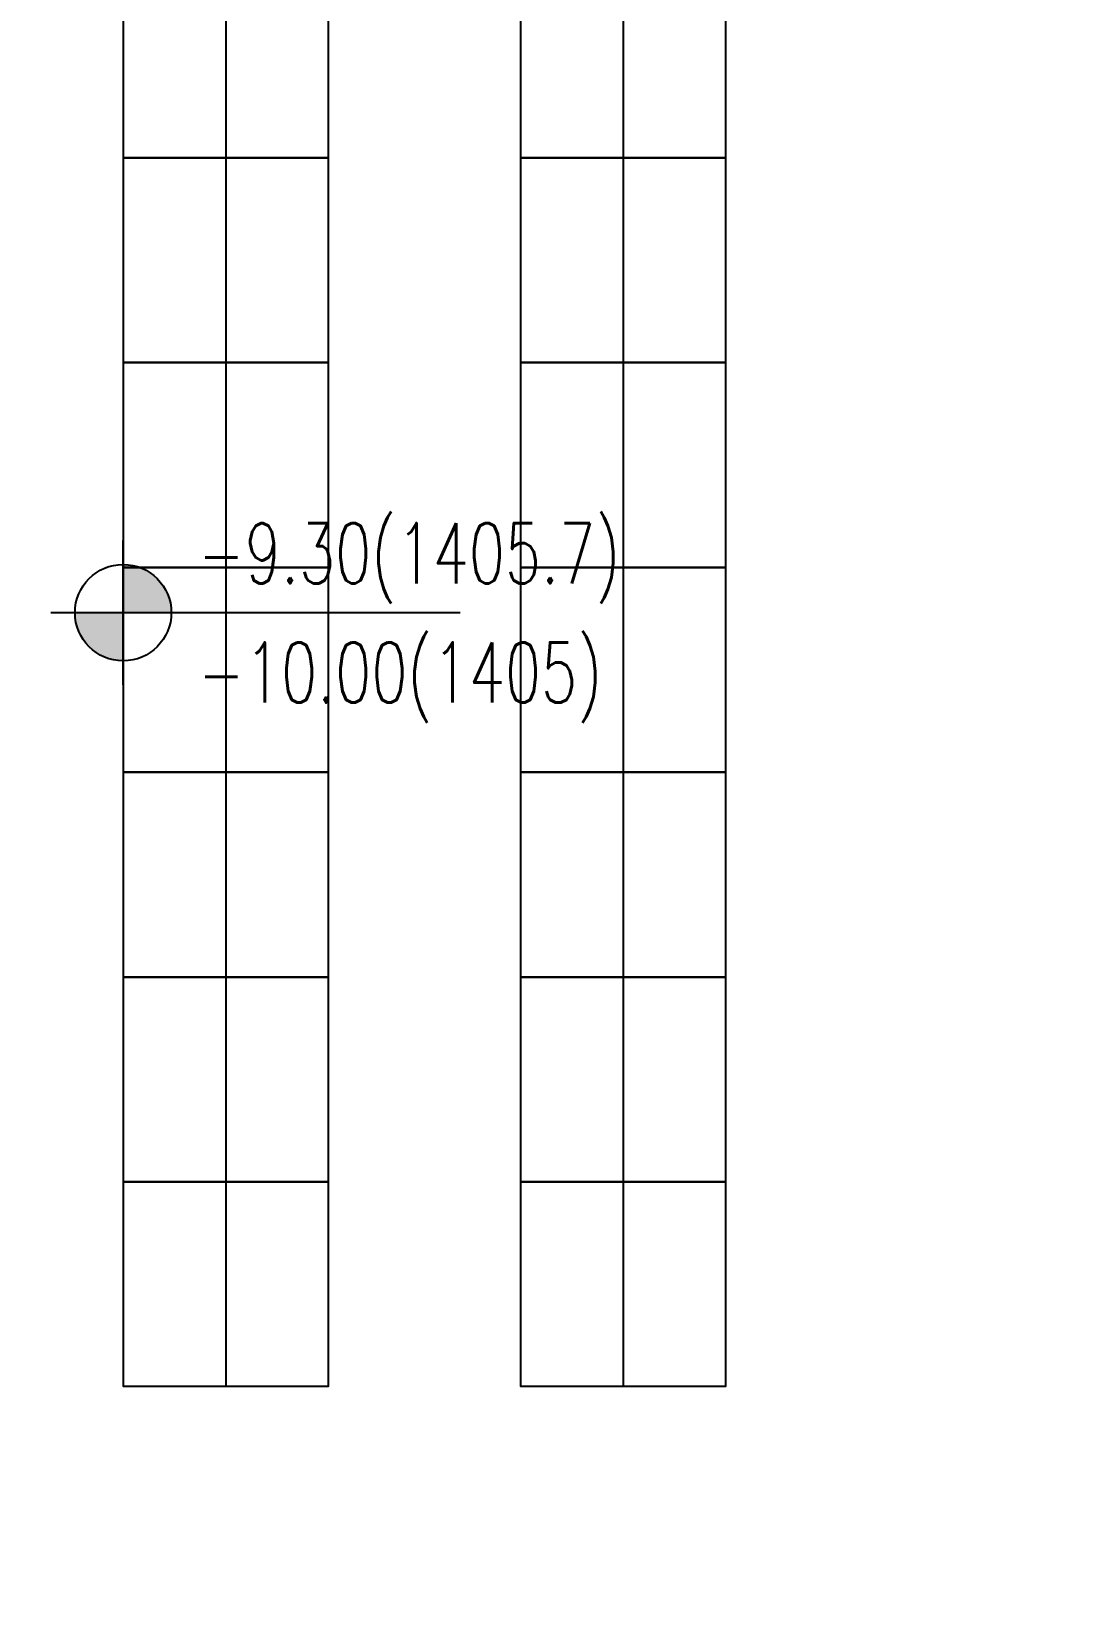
# Model space of a CAD drawing. Extents: x -5598 to 26293, y -3808 to 13850.
# Drawn here: x 577 to 1005, y 2610 to 3267 of the extents above; entities that cross this region are included whole.
import ezdxf

# ---------------------------------------------------------------- set-up
doc = ezdxf.new("R2010")
doc.units = 0
doc.header["$LTSCALE"] = 100
doc.header["$MEASUREMENT"] = 0
for name, color, linetype in [('ELEKTRIK', 7, 'Continuous'), ('KOT', 7, 'Continuous'), ('OLCU DIS', 7, 'Continuous')]:
    doc.layers.add(name, color=color, linetype=linetype)
doc.styles.add('olcu', font='romans.shx', dxfattribs={"width": 0.5})
doc.dimstyles.new('1-200', dxfattribs={"dimtxt": 40, "dimasz": 2, "dimexe": 0, "dimexo": 0, "dimgap": 10, "dimtad": 1, "dimdec": 4, "dimrnd": 0.1, "dimzin": 9, "dimdsep": 46, "dimtxsty": 'olcu', "dimblk1": 'SOL', "dimblk2": 'SAG', "dimsah": 1, "dimcen": 0, "dimse1": 1, "dimse2": 1, "dimclre": 13, "dimadec": 0, "dimazin": 0, "dimtfac": 1, "dimtdec": 4, "dimtix": 1, "dimtmove": 2, "dimatfit": 2, "dimldrblk": 'SOL', "dimfxl": 0, "dimtolj": 1, "dimarcsym": 0})

# ---------------------------------------------------------------- blocks, each defined once
blk = doc.blocks.new('KOT-PL(TEMIZ&KABA)')
at = {"layer": 'KOT', "linetype": 'Continuous', "lineweight": -3}
h = blk.add_hatch(color=7, dxfattribs=at)
h.paths.add_polyline_path([(0, 0), (0.2, 0, 0.414214), (0, 0.2)])
h.paths.add_polyline_path([(0, 0), (-0.2, 0, 0.414214), (0, -0.2)])
at = {"layer": 'KOT', "color": 7, "lineweight": -3}
for p, q in [((0, -0.3), (0, 0.3)), ((-0.3, 0), (1.4, 0))]:
    blk.add_line(p, q, dxfattribs=at)
at = {"layer": 'KOT', "color": 7, "linetype": 'Continuous', "lineweight": -3}
blk.add_circle((0, 0), 0.2, dxfattribs=at)
at = {"layer": 'KOT', "color": 7, "linetype": 'Continuous', "lineweight": -3, "style": 'olcu', "width": 0.7}
for tag, p in [('KOTTEMIZ', (0.3105, 0.1216)), ('KOTKABA', (0.3105, -0.3734))]:
    blk.add_attdef(tag, p, '', height=0.25, dxfattribs=at)
blk = doc.blocks.new('300kVA Akü Grubu')
at = {"color": 0}
for p, q in [((85, -42.5), (170, -42.5)), ((170, -42.5), (255, -42.5)), ((255, -42.5), (340, -42.5)), ((340, -42.5), (425, -42.5)), ((425, -42.5), (510, -42.5)), ((510, -42.5), (595, -42.5)), ((595, -42.5), (680, -42.5))]:
    blk.add_line(p, q, dxfattribs=at)
for points in [[(85, 0), (170, 0), (170, -85), (85, -85), (85, 0)], [(170, 0), (255, 0), (255, -85), (170, -85), (170, 0)], [(255, 0), (340, 0), (340, -85), (255, -85), (255, 0)], [(340, 0), (425, 0), (425, -85), (340, -85), (340, 0)], [(425, 0), (510, 0), (510, -85), (425, -85), (425, 0)], [(510, 0), (595, 0), (595, -85), (510, -85), (510, 0)], [(595, 0), (680, 0), (680, -85), (595, -85), (595, 0)]]:
    blk.add_lwpolyline(points, dxfattribs=at)
blk = doc.blocks.new('SOL')
at = {"color": 0}
for p, q in [((0, 30), (0, -6.96)), ((7.58, 0), (-6.97, 0))]:
    blk.add_line(p, q, dxfattribs=at)
blk.add_circle((0, 0), 3, dxfattribs=at)
blk = doc.blocks.new('SAG')
at = {"color": 0}
for p, q in [((0, -30), (0, 6.96)), ((7.58, 0), (-6.97, 0))]:
    blk.add_line(p, q, dxfattribs=at)
blk.add_circle((0, 0), 3, dxfattribs=at)
blk = doc.blocks.new('*D332')
at = {"layer": 'OLCU DIS', "color": 0, "lineweight": -2, "transparency": 16777216}
blk.add_line((21268, -935), (-2968, -935), dxfattribs=at)
at = {"layer": 'OLCU DIS', "color": 0, "lineweight": -2, "transparency": 16777216, "xscale": 2, "yscale": 2, "zscale": 2, "rotation": 180}
blk.add_blockref('SAG', (-2970, -935), dxfattribs=at)
at = {"layer": 'OLCU DIS', "color": 0, "lineweight": -2, "transparency": 16777216, "xscale": 2, "yscale": 2, "zscale": 2}
blk.add_blockref('SOL', (21270, -935), dxfattribs=at)
at = {"layer": 'OLCU DIS', "color": 0, "transparency": 16777216, "insert": (9295.64, -905), "char_height": 40, "attachment_point": 5, "style": 'olcu'}
blk.add_mtext('\\A1;24240', dxfattribs=at)

msp = doc.modelspace()

# ---------------------------------------------------------------- block references
at = {"layer": 'ELEKTRIK', "color": 37, "rotation": 270}
for p in [(700, 3384.48321), (865, 3384.48321)]:
    msp.add_blockref('300kVA Akü Grubu', p, dxfattribs=at)
at = {"layer": 'KOT', "xscale": 100, "yscale": 100, "zscale": 100}
msp.add_blockref('KOT-PL(TEMIZ&KABA)', (614.80751, 3025.70559), dxfattribs=at).add_auto_attribs({'KOTTEMIZ': '-9.30(1405.7)', 'KOTKABA': '-10.00(1405)'})

# ---------------------------------------------------------------- dimensions: what is measured, and where the dimension line sits
at = {"layer": 'OLCU DIS', "color": 7}
dim = msp.add_linear_dim(base=(-2970, -935), p1=(21270, -635), p2=(-2970, 7535), dimstyle='1-200', dxfattribs=at)
dim.commit()
dim.dimension.update_dxf_attribs({"geometry": '*D332', "text_midpoint": (9295.63768, -905), "dimtype": 160})

doc.saveas('drawing.dxf')
